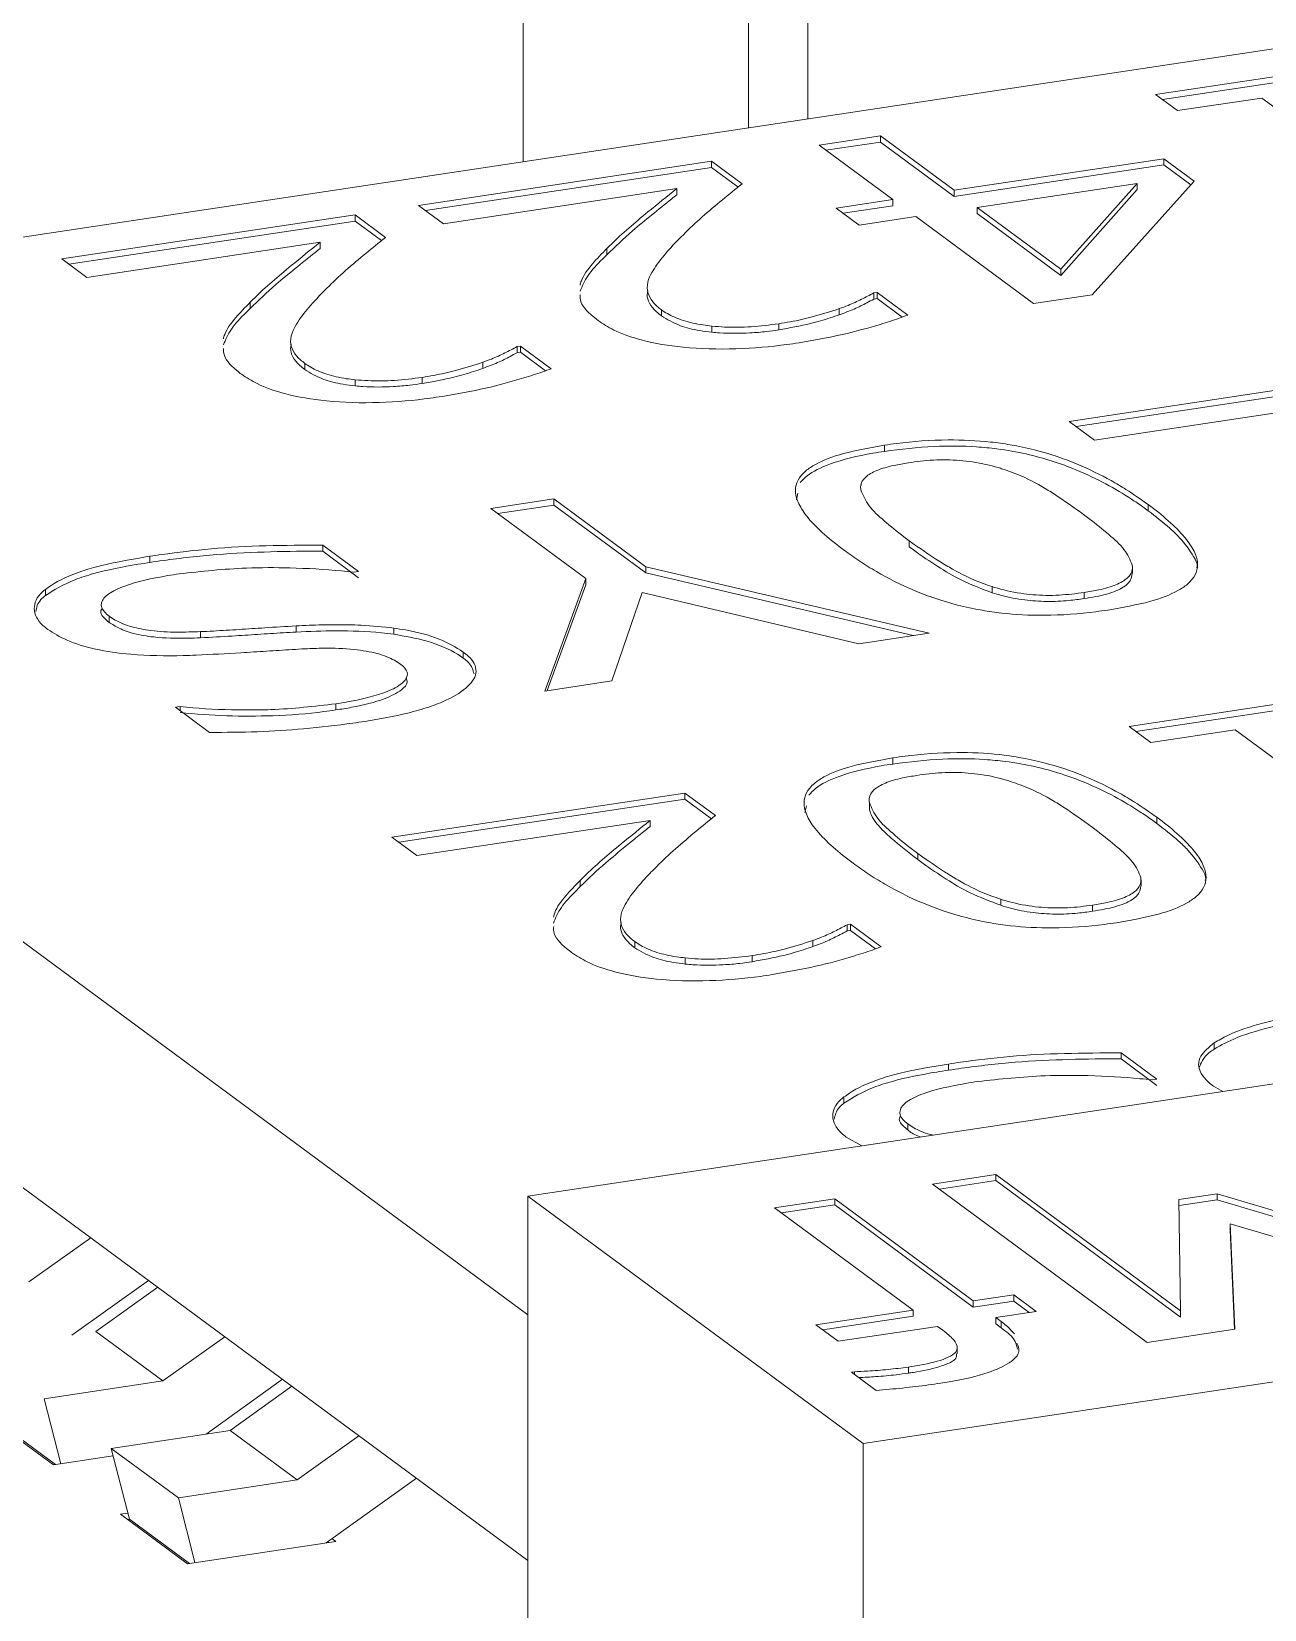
# Model space of a CAD drawing. Header units: millimetres. Extents: x 30 to 313, y 16 to 167.
# Drawn here: x 163.07 to 164.016, y 122.105 to 123.315 of the extents above; entities that cross this region are included whole.
import ezdxf

# ---------------------------------------------------------------- set-up
doc = ezdxf.new("R2010")
doc.units = ezdxf.units.MM

msp = doc.modelspace()

# ---------------------------------------------------------------- linework, layer by layer
at = {"color": 7, "linetype": 'Continuous', "lineweight": 15}
for p, q in [((163.4477, 123.4844), (163.4477, 123.2156)), ((162.8871, 123.1313), (164.734, 123.4092)), ((163.6661, 123.3636), (163.6661, 123.2485)), ((163.6205, 123.2416), (163.6205, 123.3567)), ((163.9328, 123.2672), (164.1107, 123.294)), ((164.1107, 123.2893), (163.9381, 123.2633)), ((163.9496, 123.2548), (163.9328, 123.2672)), ((164.0143, 123.2645), (163.9496, 123.2548)), ((164.1626, 123.155), (164.0143, 123.2645)), ((163.6746, 123.2284), (163.7216, 123.2354)), ((163.7311, 123.1866), (163.6746, 123.2284)), ((163.7216, 123.2307), (163.6799, 123.2244)), ((163.7216, 123.2354), (163.7781, 123.1937)), ((163.7216, 123.2307), (163.7216, 123.2354)), ((163.7781, 123.189), (163.7216, 123.2307)), ((163.3673, 123.1821), (163.5922, 123.216)), ((163.5922, 123.216), (163.6155, 123.1987)), ((163.5922, 123.2112), (163.5922, 123.216)), ((163.7781, 123.1937), (163.9391, 123.2179)), ((163.9391, 123.2132), (163.7781, 123.189)), ((163.9391, 123.2179), (163.9623, 123.2008)), ((163.9391, 123.2132), (163.9391, 123.2179)), ((163.9598, 123.1979), (163.9391, 123.2132)), ((163.5922, 123.2112), (163.3726, 123.1782)), ((163.6124, 123.1963), (163.5922, 123.2112)), ((163.9623, 123.2008), (163.8841, 123.1136)), ((163.5654, 123.195), (163.3864, 123.168)), ((163.5654, 123.1903), (163.5654, 123.195)), ((163.7781, 123.189), (163.7781, 123.1937)), ((163.7958, 123.1806), (163.9185, 123.199)), ((163.9185, 123.199), (163.8601, 123.1331)), ((163.8601, 123.1284), (163.9185, 123.1943)), ((163.9185, 123.1943), (163.9185, 123.199)), ((163.3864, 123.168), (163.3673, 123.1821)), ((163.6877, 123.1801), (163.7311, 123.1866)), ((163.7054, 123.167), (163.6877, 123.1801)), ((163.7311, 123.1819), (163.693, 123.1762)), ((163.7311, 123.1819), (163.7311, 123.1866)), ((163.8601, 123.1331), (163.7958, 123.1806)), ((163.7958, 123.1806), (163.7958, 123.1759)), ((163.0937, 123.141), (163.3186, 123.1748)), ((163.3186, 123.1701), (163.099, 123.137)), ((163.3186, 123.1748), (163.3419, 123.1576)), ((163.3186, 123.1701), (163.3186, 123.1748)), ((163.3389, 123.1551), (163.3186, 123.1701)), ((163.7489, 123.1735), (163.7054, 123.167)), ((163.8392, 123.1068), (163.7489, 123.1735)), ((163.7958, 123.1759), (163.8601, 123.1284)), ((163.2919, 123.1538), (163.1128, 123.1269)), ((163.2919, 123.1491), (163.2919, 123.1538)), ((163.1128, 123.1269), (163.0937, 123.141)), ((163.5118, 123.1443), (163.5118, 123.149)), ((163.8601, 123.1331), (163.8601, 123.1284)), ((163.2382, 123.1031), (163.2382, 123.1078)), ((163.7165, 123.1149), (163.7192, 123.1153)), ((163.7165, 123.1102), (163.7165, 123.1149)), ((163.7192, 123.1106), (163.7165, 123.1102)), ((163.7192, 123.1153), (163.7426, 123.098)), ((163.7192, 123.1106), (163.7192, 123.1153)), ((163.7384, 123.0964), (163.7192, 123.1106)), ((163.8841, 123.1136), (163.8392, 123.1068)), ((163.5537, 123.0973), (163.5537, 123.1021)), ((163.6901, 123.0982), (163.6901, 123.1029)), ((163.5923, 123.0848), (163.5923, 123.0895)), ((163.6436, 123.0866), (163.6436, 123.0913)), ((163.4429, 123.0738), (163.4456, 123.0742)), ((163.4429, 123.0691), (163.4429, 123.0738)), ((163.4456, 123.0695), (163.4429, 123.0691)), ((163.4456, 123.0742), (163.4691, 123.0568)), ((163.4456, 123.0695), (163.4456, 123.0742)), ((163.4648, 123.0553), (163.4456, 123.0695)), ((163.2801, 123.0562), (163.2801, 123.0609)), ((163.4166, 123.057), (163.4166, 123.0617)), ((163.3188, 123.0436), (163.3188, 123.0483)), ((163.3701, 123.0454), (163.3701, 123.0501)), ((163.8665, 123.0164), (164.0778, 123.0482)), ((164.0778, 123.0435), (163.8718, 123.0125)), ((164.0488, 123.0265), (163.886, 123.002)), ((163.886, 123.002), (163.8665, 123.0164)), ((163.7248, 122.9934), (163.7248, 122.9981)), ((163.6583, 122.9612), (163.6572, 122.9562)), ((163.7068, 122.968), (163.7068, 122.9674)), ((163.4228, 122.9496), (163.4712, 122.9569)), ((163.4956, 122.8958), (163.4228, 122.9496)), ((163.4712, 122.9522), (163.4281, 122.9457)), ((163.4712, 122.9569), (163.5418, 122.9048)), ((163.4712, 122.9522), (163.4712, 122.9569)), ((163.5418, 122.9001), (163.4712, 122.9522)), ((163.9271, 122.9478), (163.9271, 122.9525)), ((163.7438, 122.9248), (163.7438, 122.9201)), ((163.1613, 122.9082), (163.1613, 122.9129)), ((163.2938, 122.9214), (163.3213, 122.9011)), ((163.2938, 122.9167), (163.2938, 122.9214)), ((163.3213, 122.8964), (163.2938, 122.9167)), ((163.3213, 122.9011), (163.3177, 122.9006)), ((163.5418, 122.9048), (163.759, 122.8539)), ((163.5418, 122.9001), (163.5418, 122.9048)), ((163.7467, 122.8521), (163.5418, 122.9001)), ((163.915, 122.8999), (163.915, 122.9046)), ((163.0811, 122.8875), (163.0811, 122.8828)), ((163.4641, 122.8095), (163.4956, 122.8958)), ((163.4956, 122.8911), (163.466, 122.8098)), ((163.4956, 122.8911), (163.4956, 122.8958)), ((163.8073, 122.8849), (163.8073, 122.8896)), ((163.5389, 122.8852), (163.5156, 122.8173)), ((163.7052, 122.8458), (163.5389, 122.8852)), ((163.8779, 122.8851), (163.8779, 122.8804)), ((163.13, 122.8622), (163.13, 122.8669)), ((163.2001, 122.8503), (163.2001, 122.8551)), ((163.2735, 122.8547), (163.2735, 122.8595)), ((163.3483, 122.8531), (163.3483, 122.8578)), ((163.759, 122.8539), (163.7052, 122.8458)), ((163.4017, 122.8347), (163.4017, 122.8394)), ((163.5156, 122.8173), (163.4641, 122.8095)), ((163.9124, 122.7824), (164.0902, 122.8092)), ((164.0902, 122.8045), (163.9177, 122.7785)), ((163.1809, 122.797), (163.1845, 122.7976)), ((163.2071, 122.7777), (163.1809, 122.797)), ((163.1845, 122.7944), (163.1845, 122.7976)), ((163.304, 122.795), (163.304, 122.7997)), ((163.9292, 122.77), (163.9124, 122.7824)), ((163.9939, 122.7797), (163.9292, 122.77)), ((164.1422, 122.6702), (163.9939, 122.7797)), ((163.7313, 122.7535), (163.7313, 122.7583)), ((163.3469, 122.6973), (163.5717, 122.7312)), ((163.5717, 122.7312), (163.5951, 122.7139)), ((163.5717, 122.7264), (163.5717, 122.7312)), ((163.5717, 122.7264), (163.3522, 122.6934)), ((163.592, 122.7115), (163.5717, 122.7264)), ((163.6649, 122.7213), (163.6637, 122.7163)), ((163.7132, 122.7239), (163.7132, 122.7192)), ((163.7133, 122.7282), (163.7133, 122.7275)), ((163.545, 122.7102), (163.366, 122.6832)), ((163.545, 122.7055), (163.545, 122.7102)), ((163.9337, 122.7079), (163.9337, 122.7126)), ((163.366, 122.6832), (163.3469, 122.6973)), ((163.7503, 122.6849), (163.7503, 122.6802)), ((163.4914, 122.6595), (163.4914, 122.6642)), ((163.9216, 122.66), (163.9216, 122.6647)), ((163.8139, 122.6451), (163.8139, 122.6498)), ((163.8844, 122.6452), (163.8844, 122.6405)), ((163.4513, 122.3309), (163.0476, 122.629)), ((163.6961, 122.6301), (163.6987, 122.6305)), ((163.6961, 122.6254), (163.6961, 122.6301)), ((163.6987, 122.6258), (163.6961, 122.6254)), ((163.6987, 122.6305), (163.7222, 122.6132)), ((163.6987, 122.6258), (163.6987, 122.6305)), ((163.718, 122.6116), (163.6987, 122.6258)), ((163.4513, 122.4219), (164.7046, 122.6105)), ((163.5332, 122.6125), (163.5332, 122.6173)), ((163.6697, 122.6134), (163.6697, 122.6181)), ((163.5719, 122.6), (163.5719, 122.6047)), ((163.6232, 122.6018), (163.6232, 122.6065)), ((163.9777, 122.5348), (163.9777, 122.5395)), ((163.7739, 122.5186), (163.7739, 122.5233)), ((163.9063, 122.5319), (163.9338, 122.5116)), ((163.9063, 122.5272), (163.9063, 122.5319)), ((163.9338, 122.5069), (163.9063, 122.5272)), ((163.9338, 122.5116), (163.9303, 122.5111)), ((163.9844, 122.5022), (163.9771, 122.5064)), ((163.6937, 122.498), (163.6937, 122.4933)), ((163.7426, 122.4727), (163.7426, 122.4774)), ((163.7075, 122.4605), (163.6955, 122.4672)), ((163.4513, 122.1423), (163.0476, 122.4404)), ((163.7617, 122.4312), (163.8101, 122.4385)), ((163.8101, 122.4385), (163.9519, 122.3338)), ((163.8101, 122.4338), (163.8101, 122.4385)), ((163.9262, 122.3097), (163.7617, 122.4312)), ((163.8101, 122.4338), (163.767, 122.4273)), ((163.9519, 122.3291), (163.8101, 122.4338)), ((163.4513, 122.4219), (163.7085, 122.2321)), ((163.4513, 122.4219), (163.4513, 121.8327)), ((163.6405, 122.413), (163.6866, 122.4199)), ((163.6866, 122.4152), (163.6458, 122.4091)), ((163.6866, 122.4199), (163.7929, 122.3415)), ((163.6866, 122.4152), (163.6866, 122.4199)), ((163.7929, 122.3367), (163.6866, 122.4152)), ((164.9617, 122.4206), (163.7085, 122.2321)), ((163.9506, 122.4194), (163.9801, 122.4238)), ((163.9519, 122.3338), (163.9506, 122.4194)), ((163.9801, 122.4191), (163.9507, 122.4147)), ((163.9801, 122.4238), (164.1708, 122.3668)), ((163.9801, 122.4191), (163.9801, 122.4238)), ((164.1708, 122.3621), (163.9801, 122.4191)), ((163.7468, 122.3345), (163.6405, 122.413)), ((163.0685, 122.3561), (163.1159, 122.39)), ((164.1726, 122.3468), (163.99, 122.4007)), ((163.99, 122.4007), (163.9936, 122.3198)), ((163.99, 122.396), (163.99, 122.4007)), ((163.9934, 122.3198), (163.99, 122.396)), ((163.1602, 122.3573), (163.1014, 122.3153)), ((163.1674, 122.352), (163.1199, 122.3181)), ((163.7929, 122.3415), (163.8239, 122.3461)), ((163.7929, 122.3367), (163.7929, 122.3415)), ((163.8239, 122.3414), (163.7929, 122.3367)), ((163.8239, 122.3461), (163.8411, 122.3334)), ((163.8239, 122.3414), (163.8239, 122.3461)), ((163.8358, 122.3326), (163.8239, 122.3414)), ((163.6721, 122.3233), (163.7468, 122.3345)), ((163.7468, 122.3298), (163.6774, 122.3194)), ((163.7468, 122.3298), (163.7468, 122.3345)), ((163.8411, 122.3334), (163.8101, 122.3287)), ((163.9519, 122.3291), (163.9519, 122.3338)), ((163.1199, 122.3181), (163.1713, 122.2801)), ((163.6893, 122.3106), (163.6721, 122.3233)), ((163.7655, 122.322), (163.6893, 122.3106)), ((163.7696, 122.319), (163.7655, 122.322)), ((163.8101, 122.3287), (163.8142, 122.3257)), ((163.8101, 122.324), (163.8101, 122.3287)), ((163.8142, 122.321), (163.8101, 122.324)), ((163.8142, 122.321), (163.8142, 122.3257)), ((163.9936, 122.3198), (163.9262, 122.3097)), ((163.1713, 122.2801), (163.2188, 122.314)), ((163.7805, 122.3008), (163.7805, 122.3055)), ((163.263, 122.2814), (163.2043, 122.2394)), ((163.6994, 122.2868), (163.7017, 122.2872)), ((163.7184, 122.2727), (163.6994, 122.2868)), ((163.7017, 122.2851), (163.7017, 122.2872)), ((163.7431, 122.2861), (163.7431, 122.2908)), ((163.1713, 122.2801), (163.0802, 122.2664)), ((163.2702, 122.2761), (163.2228, 122.2421)), ((163.0802, 122.2664), (163.093, 122.2166)), ((163.0872, 122.2157), (163.0357, 122.2537)), ((163.0427, 122.25), (163.0888, 122.216)), ((163.1316, 122.2284), (163.2228, 122.2421)), ((163.2228, 122.2421), (163.2742, 122.2042)), ((163.2742, 122.2042), (163.3216, 122.2381)), ((163.1331, 122.2227), (163.0872, 122.2157)), ((163.1455, 122.1741), (163.1316, 122.2284)), ((163.1316, 122.2284), (163.1831, 122.1905)), ((163.7085, 121.6428), (163.7085, 122.2321)), ((163.2742, 122.2042), (163.1831, 122.1905)), ((163.3659, 122.2054), (163.2965, 122.1558)), ((163.1831, 122.1905), (163.1958, 122.1407)), ((163.1386, 122.1778), (163.1444, 122.1786)), ((163.19, 122.1398), (163.1386, 122.1778)), ((163.1455, 122.1741), (163.1439, 122.1738)), ((163.1455, 122.1741), (163.1917, 122.14)), ((163.3039, 122.1569), (163.19, 122.1398)), ((163.2986, 122.1561), (163.2978, 122.1568)), ((163.301, 122.1591), (163.3039, 122.1569))]:
    msp.add_line(p, q, dxfattribs=at)
for points, knots in [([(163.5118, 123.149), (163.5129, 123.15), (163.5181, 123.1553), (163.5284, 123.1647), (163.5455, 123.179), (163.558, 123.189), (163.5654, 123.195)], [0, 0, 0, 0, 0.067518, 0.337631, 0.607727, 1, 1, 1, 1]), ([(163.5654, 123.1903), (163.5641, 123.1892), (163.5577, 123.1841), (163.5464, 123.1749), (163.5289, 123.1607), (163.5182, 123.1504), (163.5118, 123.1443)], [0, 0, 0, 0, 0.067519, 0.337597, 0.607677, 1, 1, 1, 1]), ([(163.6155, 123.1987), (163.6142, 123.1977), (163.6079, 123.1926), (163.5962, 123.183), (163.5808, 123.1699), (163.5716, 123.1608), (163.5671, 123.1562)], [0, 0, 0, 0, 0.073307, 0.366539, 0.68311, 1, 1, 1, 1]), ([(163.2382, 123.1078), (163.2393, 123.1089), (163.2445, 123.1141), (163.2548, 123.1235), (163.2719, 123.1378), (163.2844, 123.1479), (163.2919, 123.1538)], [0, 0, 0, 0, 0.067518, 0.337631, 0.607727, 1, 1, 1, 1]), ([(163.3419, 123.1576), (163.3406, 123.1565), (163.3343, 123.1514), (163.3226, 123.1418), (163.3072, 123.1287), (163.2981, 123.1196), (163.2935, 123.1151)], [0, 0, 0, 0, 0.073307, 0.366539, 0.68311, 1, 1, 1, 1]), ([(163.5671, 123.1562), (163.566, 123.1552), (163.5609, 123.1499), (163.5543, 123.1424), (163.5481, 123.1338), (163.544, 123.1267), (163.5415, 123.1169), (163.5458, 123.1082), (163.5525, 123.1029), (163.5537, 123.1021)], [0, 0, 0, 0, 0.059935, 0.299739, 0.419631, 0.539556, 0.68854, 0.949197, 1, 1, 1, 1]), ([(163.2919, 123.1491), (163.2906, 123.1481), (163.2841, 123.143), (163.2728, 123.1337), (163.2553, 123.1195), (163.2446, 123.1092), (163.2382, 123.1031)], [0, 0, 0, 0, 0.067519, 0.337597, 0.607677, 1, 1, 1, 1]), ([(163.4912, 123.1209), (163.4915, 123.122), (163.4932, 123.1275), (163.5, 123.137), (163.508, 123.1451), (163.5118, 123.149)], [0, 0, 0, 0, 0.114975, 0.576317, 1, 1, 1, 1]), ([(163.5118, 123.1443), (163.5107, 123.1432), (163.5054, 123.1379), (163.4965, 123.1287), (163.4929, 123.1202), (163.4912, 123.1162)], [0, 0, 0, 0, 0.114948, 0.574946, 1, 1, 1, 1]), ([(163.5537, 123.0973), (163.5524, 123.0984), (163.5459, 123.1035), (163.5419, 123.1103), (163.5431, 123.1158), (163.5433, 123.1168)], [0, 0, 0, 0, 0.167356, 0.845484, 1, 1, 1, 1]), ([(163.2176, 123.0797), (163.2179, 123.0808), (163.2196, 123.0864), (163.2264, 123.0958), (163.2344, 123.1039), (163.2382, 123.1078)], [0, 0, 0, 0, 0.114975, 0.576317, 1, 1, 1, 1]), ([(163.2935, 123.1151), (163.2925, 123.114), (163.2874, 123.1087), (163.2808, 123.1012), (163.2745, 123.0926), (163.2705, 123.0855), (163.2679, 123.0757), (163.2722, 123.0671), (163.279, 123.0618), (163.2801, 123.0609)], [0, 0, 0, 0, 0.059935, 0.299739, 0.419631, 0.539556, 0.68854, 0.949197, 1, 1, 1, 1]), ([(163.5052, 123.0937), (163.5039, 123.0947), (163.4973, 123.0998), (163.4911, 123.1065), (163.4914, 123.1123), (163.4914, 123.1135)], [0, 0, 0, 0, 0.162871, 0.819327, 1, 1, 1, 1]), ([(163.6901, 123.1029), (163.6924, 123.1037), (163.6986, 123.106), (163.7073, 123.11), (163.7134, 123.1133), (163.7165, 123.1149)], [0, 0, 0, 0, 0.223388, 0.610462, 1, 1, 1, 1]), ([(163.7165, 123.1102), (163.7148, 123.1093), (163.71, 123.1067), (163.7018, 123.1025), (163.694, 123.0996), (163.6901, 123.0982)], [0, 0, 0, 0, 0.223308, 0.610067, 1, 1, 1, 1]), ([(163.2382, 123.1031), (163.2372, 123.102), (163.2318, 123.0968), (163.2229, 123.0875), (163.2193, 123.0791), (163.2176, 123.075)], [0, 0, 0, 0, 0.114948, 0.574946, 1, 1, 1, 1]), ([(163.6592, 123.0767), (163.6561, 123.0762), (163.6407, 123.074), (163.611, 123.0713), (163.5714, 123.0723), (163.5387, 123.0779), (163.5175, 123.0856), (163.5089, 123.0912), (163.5052, 123.0937)], [0, 0, 0, 0, 0.0546807, 0.2750977, 0.4977901, 0.6890314, 0.8650848, 1, 1, 1, 1]), ([(163.5537, 123.1021), (163.5551, 123.101), (163.5595, 123.098), (163.5695, 123.0937), (163.5821, 123.0907), (163.5901, 123.0898), (163.5923, 123.0895)], [0, 0, 0, 0, 0.1801489, 0.5432965, 0.8721438, 1, 1, 1, 1]), ([(163.5923, 123.0848), (163.5892, 123.0852), (163.5802, 123.0863), (163.5652, 123.0902), (163.558, 123.0947), (163.5537, 123.0973)], [0, 0, 0, 0, 0.181048, 0.514125, 1, 1, 1, 1]), ([(163.6436, 123.0913), (163.6466, 123.0918), (163.6557, 123.0932), (163.6718, 123.0969), (163.6834, 123.1007), (163.6901, 123.1029)], [0, 0, 0, 0, 0.171295, 0.514713, 1, 1, 1, 1]), ([(163.6901, 123.0982), (163.6878, 123.0974), (163.6808, 123.095), (163.6662, 123.0907), (163.652, 123.0881), (163.6436, 123.0866)], [0, 0, 0, 0, 0.1712698, 0.5141437, 1, 1, 1, 1]), ([(163.7426, 123.098), (163.7405, 123.0972), (163.7339, 123.0946), (163.7173, 123.0895), (163.6929, 123.0826), (163.6705, 123.0787), (163.6592, 123.0767)], [0, 0, 0, 0, 0.094544, 0.283687, 0.638211, 1, 1, 1, 1]), ([(163.5923, 123.0895), (163.5956, 123.0892), (163.6054, 123.0884), (163.6234, 123.0887), (163.6367, 123.0904), (163.6436, 123.0913)], [0, 0, 0, 0, 0.1909256, 0.5762153, 1, 1, 1, 1]), ([(163.6436, 123.0866), (163.6405, 123.0861), (163.6334, 123.0851), (163.6184, 123.0839), (163.6038, 123.0838), (163.5943, 123.0846), (163.5923, 123.0848)], [0, 0, 0, 0, 0.190507, 0.440716, 0.883493, 1, 1, 1, 1]), ([(163.2316, 123.0525), (163.2303, 123.0535), (163.2237, 123.0587), (163.2176, 123.0654), (163.2178, 123.0711), (163.2178, 123.0723)], [0, 0, 0, 0, 0.162871, 0.819327, 1, 1, 1, 1]), ([(163.2801, 123.0562), (163.2788, 123.0572), (163.2723, 123.0624), (163.2684, 123.0691), (163.2695, 123.0746), (163.2697, 123.0756)], [0, 0, 0, 0, 0.167356, 0.845484, 1, 1, 1, 1]), ([(163.4166, 123.0617), (163.4188, 123.0626), (163.425, 123.0648), (163.4337, 123.0689), (163.4399, 123.0721), (163.4429, 123.0738)], [0, 0, 0, 0, 0.2233875, 0.6104625, 1, 1, 1, 1]), ([(163.4429, 123.0691), (163.4412, 123.0681), (163.4364, 123.0655), (163.4282, 123.0614), (163.4204, 123.0585), (163.4166, 123.057)], [0, 0, 0, 0, 0.223308, 0.610067, 1, 1, 1, 1]), ([(163.2801, 123.0609), (163.2815, 123.0599), (163.2859, 123.0569), (163.2959, 123.0525), (163.3085, 123.0495), (163.3165, 123.0486), (163.3188, 123.0483)], [0, 0, 0, 0, 0.180149, 0.543296, 0.872144, 1, 1, 1, 1]), ([(163.3188, 123.0436), (163.3156, 123.044), (163.3067, 123.0451), (163.2917, 123.049), (163.2844, 123.0535), (163.2801, 123.0562)], [0, 0, 0, 0, 0.1810483, 0.5141247, 1, 1, 1, 1]), ([(163.3701, 123.0501), (163.3731, 123.0506), (163.3821, 123.0521), (163.3982, 123.0558), (163.4098, 123.0595), (163.4166, 123.0617)], [0, 0, 0, 0, 0.171295, 0.514713, 1, 1, 1, 1]), ([(163.4166, 123.057), (163.4142, 123.0562), (163.4072, 123.0538), (163.3926, 123.0495), (163.3784, 123.0469), (163.3701, 123.0454)], [0, 0, 0, 0, 0.17127, 0.514144, 1, 1, 1, 1]), ([(163.4691, 123.0568), (163.4669, 123.056), (163.4603, 123.0535), (163.4438, 123.0484), (163.4193, 123.0414), (163.3969, 123.0375), (163.3856, 123.0355)], [0, 0, 0, 0, 0.094544, 0.283687, 0.638211, 1, 1, 1, 1]), ([(163.3856, 123.0355), (163.3825, 123.0351), (163.3671, 123.0328), (163.3374, 123.0301), (163.2978, 123.0311), (163.2651, 123.0368), (163.2439, 123.0444), (163.2354, 123.0501), (163.2316, 123.0525)], [0, 0, 0, 0, 0.054681, 0.275098, 0.49779, 0.689031, 0.865085, 1, 1, 1, 1]), ([(163.3188, 123.0483), (163.322, 123.0481), (163.3318, 123.0473), (163.3498, 123.0475), (163.3631, 123.0492), (163.3701, 123.0501)], [0, 0, 0, 0, 0.190926, 0.576215, 1, 1, 1, 1]), ([(163.3701, 123.0454), (163.367, 123.045), (163.3598, 123.044), (163.3448, 123.0427), (163.3302, 123.0426), (163.3207, 123.0434), (163.3188, 123.0436)], [0, 0, 0, 0, 0.190507, 0.440716, 0.883493, 1, 1, 1, 1]), ([(163.6941, 122.9173), (163.6928, 122.9183), (163.686, 122.9234), (163.6748, 122.9327), (163.6639, 122.9445), (163.6578, 122.9548), (163.6553, 122.966), (163.6598, 122.9757), (163.6739, 122.9851), (163.6931, 122.9926), (163.7138, 122.9962), (163.7248, 122.9981)], [0, 0, 0, 0, 0.036162, 0.180883, 0.325687, 0.436575, 0.524364, 0.688707, 0.747944, 0.866308, 1, 1, 1, 1]), ([(163.7248, 122.9981), (163.7278, 122.9986), (163.7433, 123.0008), (163.771, 123.0029), (163.8012, 123.0014), (163.83, 122.9974), (163.8522, 122.9915), (163.8775, 122.9819), (163.8949, 122.9733), (163.9127, 122.9627), (163.9216, 122.9564), (163.9271, 122.9525)], [0, 0, 0, 0, 0.036202, 0.182752, 0.301594, 0.360358, 0.520212, 0.604767, 0.774118, 0.858572, 1, 1, 1, 1]), ([(163.9271, 122.9478), (163.9257, 122.9488), (163.9216, 122.9518), (163.9113, 122.9588), (163.8952, 122.9685), (163.8748, 122.9783), (163.8485, 122.9881), (163.8221, 122.9944), (163.7902, 122.9975), (163.76, 122.9978), (163.7373, 122.995), (163.7248, 122.9934)], [0, 0, 0, 0, 0.036198, 0.108601, 0.253503, 0.398541, 0.49598, 0.680049, 0.739128, 0.856444, 1, 1, 1, 1]), ([(163.7248, 122.9934), (163.7218, 122.9929), (163.7066, 122.9905), (163.6836, 122.985), (163.6666, 122.9764), (163.6618, 122.9712), (163.6602, 122.9694)], [0, 0, 0, 0, 0.100108, 0.505428, 0.836375, 1, 1, 1, 1]), ([(163.7066, 122.9638), (163.7065, 122.9649), (163.7062, 122.9682), (163.7091, 122.9735), (163.7182, 122.979), (163.7304, 122.9825), (163.7393, 122.984), (163.7431, 122.9846)], [0, 0, 0, 0, 0.128837, 0.388701, 0.613956, 0.838952, 1, 1, 1, 1]), ([(163.7431, 122.9846), (163.7461, 122.9851), (163.7555, 122.9864), (163.7725, 122.9873), (163.7938, 122.9855), (163.8075, 122.9824), (163.8143, 122.9802), (163.8155, 122.9798)], [0, 0, 0, 0, 0.1264813, 0.3822098, 0.639142, 0.9377316, 1, 1, 1, 1]), ([(163.8155, 122.9798), (163.8178, 122.979), (163.8294, 122.975), (163.8425, 122.9684), (163.8602, 122.9574), (163.8702, 122.9502), (163.8775, 122.945)], [0, 0, 0, 0, 0.0820591, 0.4120662, 0.576138, 1, 1, 1, 1]), ([(163.7438, 122.9248), (163.7424, 122.9258), (163.7356, 122.9309), (163.7248, 122.9397), (163.7117, 122.9516), (163.7083, 122.9597), (163.7066, 122.9638)], [0, 0, 0, 0, 0.081143, 0.40581, 0.700412, 1, 1, 1, 1]), ([(163.9271, 122.9525), (163.9285, 122.9515), (163.9353, 122.9464), (163.9464, 122.9371), (163.9574, 122.9253), (163.9636, 122.915), (163.9661, 122.9039), (163.9618, 122.8942), (163.9478, 122.8848), (163.9284, 122.8773), (163.9074, 122.8736), (163.8962, 122.8716)], [0, 0, 0, 0, 0.036105, 0.180597, 0.32517, 0.43528, 0.522462, 0.685396, 0.744614, 0.863034, 1, 1, 1, 1]), ([(163.9643, 122.9041), (163.9644, 122.9044), (163.9652, 122.9073), (163.9604, 122.9152), (163.9537, 122.925), (163.9415, 122.9367), (163.9328, 122.9434), (163.9271, 122.9478)], [0, 0, 0, 0, 0.024374, 0.189771, 0.521009, 0.686205, 1, 1, 1, 1]), ([(163.8775, 122.945), (163.8788, 122.944), (163.8857, 122.9389), (163.8965, 122.93), (163.9099, 122.9182), (163.9132, 122.9101), (163.9149, 122.9061)], [0, 0, 0, 0, 0.081164, 0.405905, 0.700355, 1, 1, 1, 1]), ([(163.8073, 122.8896), (163.805, 122.8904), (163.7933, 122.8944), (163.7802, 122.901), (163.7617, 122.912), (163.7513, 122.9194), (163.7438, 122.9248)], [0, 0, 0, 0, 0.080939, 0.406282, 0.568079, 1, 1, 1, 1]), ([(163.0811, 122.8875), (163.0825, 122.8885), (163.0895, 122.8936), (163.1036, 122.9001), (163.1297, 122.9076), (163.1485, 122.9108), (163.1613, 122.9129)], [0, 0, 0, 0, 0.088439, 0.445905, 0.623324, 1, 1, 1, 1]), ([(163.1613, 122.9129), (163.1644, 122.9133), (163.1796, 122.9156), (163.2088, 122.9191), (163.2506, 122.9213), (163.2793, 122.9214), (163.2938, 122.9214)], [0, 0, 0, 0, 0.073466, 0.367888, 0.680567, 1, 1, 1, 1]), ([(163.2938, 122.9167), (163.2904, 122.9167), (163.2738, 122.9168), (163.243, 122.9162), (163.2013, 122.9138), (163.1748, 122.9101), (163.1613, 122.9082)], [0, 0, 0, 0, 0.073471, 0.36774, 0.679238, 1, 1, 1, 1]), ([(163.8962, 122.8716), (163.8931, 122.8712), (163.8776, 122.8689), (163.8498, 122.8669), (163.8197, 122.8684), (163.7908, 122.8726), (163.7683, 122.8786), (163.7415, 122.8888), (163.7225, 122.8986), (163.7056, 122.9091), (163.6979, 122.9146), (163.6941, 122.9173)], [0, 0, 0, 0, 0.03627, 0.183165, 0.302151, 0.360975, 0.524212, 0.610973, 0.80373, 0.901745, 1, 1, 1, 1]), ([(163.7438, 122.9201), (163.7452, 122.919), (163.7521, 122.914), (163.7649, 122.9054), (163.783, 122.8942), (163.7992, 122.888), (163.8073, 122.8849)], [0, 0, 0, 0, 0.080889, 0.404539, 0.699633, 1, 1, 1, 1]), ([(163.1613, 122.9082), (163.1583, 122.9077), (163.1431, 122.9053), (163.1228, 122.9013), (163.0979, 122.8933), (163.0879, 122.8871), (163.0811, 122.8828)], [0, 0, 0, 0, 0.088426, 0.443903, 0.621349, 1, 1, 1, 1]), ([(163.1838, 122.8994), (163.1808, 122.899), (163.1656, 122.8966), (163.1449, 122.892), (163.1286, 122.8843), (163.1228, 122.8773), (163.1248, 122.8713), (163.1287, 122.868), (163.13, 122.8669)], [0, 0, 0, 0, 0.079844, 0.40272, 0.576495, 0.750936, 0.913185, 1, 1, 1, 1]), ([(163.3177, 122.9006), (163.3145, 122.901), (163.2986, 122.9027), (163.271, 122.9042), (163.2284, 122.9043), (163.2008, 122.9013), (163.1838, 122.8994)], [0, 0, 0, 0, 0.073213, 0.367563, 0.61015, 1, 1, 1, 1]), ([(163.9149, 122.9061), (163.915, 122.905), (163.9151, 122.9016), (163.9122, 122.8963), (163.9031, 122.8908), (163.8908, 122.8872), (163.8817, 122.8857), (163.8779, 122.8851)], [0, 0, 0, 0, 0.128029, 0.386118, 0.611399, 0.836494, 1, 1, 1, 1]), ([(163.8779, 122.8804), (163.8809, 122.8809), (163.89, 122.8823), (163.9033, 122.886), (163.9136, 122.8924), (163.9144, 122.8973), (163.9148, 122.8999)], [0, 0, 0, 0, 0.136043, 0.411119, 0.687681, 1, 1, 1, 1]), ([(163.083, 122.8568), (163.0817, 122.8578), (163.0753, 122.8628), (163.0706, 122.8727), (163.0747, 122.8822), (163.0804, 122.8869), (163.0811, 122.8875)], [0, 0, 0, 0, 0.105848, 0.519844, 0.934259, 1, 1, 1, 1]), ([(163.8779, 122.8851), (163.8748, 122.8847), (163.8655, 122.8834), (163.8486, 122.8824), (163.8274, 122.8843), (163.8145, 122.8874), (163.808, 122.8894), (163.8073, 122.8896)], [0, 0, 0, 0, 0.130272, 0.393828, 0.651749, 0.962782, 1, 1, 1, 1]), ([(163.0811, 122.8828), (163.0799, 122.8818), (163.0751, 122.8778), (163.0743, 122.8736), (163.0737, 122.8704)], [0, 0, 0, 0, 0.262916, 1, 1, 1, 1]), ([(163.8073, 122.8849), (163.8098, 122.8842), (163.8172, 122.8819), (163.8311, 122.8792), (163.8492, 122.8779), (163.8649, 122.8786), (163.8741, 122.8799), (163.8779, 122.8804)], [0, 0, 0, 0, 0.130076, 0.392394, 0.616007, 0.839465, 1, 1, 1, 1]), ([(163.13, 122.8622), (163.1288, 122.8632), (163.1251, 122.8663), (163.1226, 122.8701), (163.1244, 122.8725), (163.1246, 122.8728)], [0, 0, 0, 0, 0.307595, 0.92994, 1, 1, 1, 1]), ([(163.13, 122.8669), (163.1315, 122.8659), (163.1359, 122.8629), (163.146, 122.8587), (163.1628, 122.8554), (163.1814, 122.8544), (163.1942, 122.8549), (163.2001, 122.8551)], [0, 0, 0, 0, 0.117192, 0.35403, 0.550526, 0.789667, 1, 1, 1, 1]), ([(163.2001, 122.8503), (163.1968, 122.8502), (163.1849, 122.8497), (163.1668, 122.8502), (163.1487, 122.8533), (163.1373, 122.8574), (163.1324, 122.8607), (163.13, 122.8622)], [0, 0, 0, 0, 0.117149, 0.421605, 0.620102, 0.818079, 1, 1, 1, 1]), ([(163.1968, 122.837), (163.1935, 122.8369), (163.1768, 122.8363), (163.1496, 122.8367), (163.1186, 122.8412), (163.0966, 122.8481), (163.0875, 122.8539), (163.083, 122.8568)], [0, 0, 0, 0, 0.072097, 0.363452, 0.576826, 0.789979, 1, 1, 1, 1]), ([(163.2001, 122.8551), (163.2034, 122.8552), (163.2133, 122.8557), (163.2297, 122.8567), (163.2508, 122.8581), (163.2654, 122.859), (163.2735, 122.8595)], [0, 0, 0, 0, 0.134169, 0.402524, 0.670859, 1, 1, 1, 1]), ([(163.2735, 122.8547), (163.2702, 122.8545), (163.2604, 122.854), (163.244, 122.853), (163.2229, 122.8515), (163.2082, 122.8508), (163.2001, 122.8503)], [0, 0, 0, 0, 0.134168, 0.402505, 0.67084, 1, 1, 1, 1]), ([(163.2735, 122.8595), (163.2768, 122.8596), (163.2867, 122.8601), (163.3033, 122.8605), (163.3255, 122.8603), (163.3401, 122.8587), (163.3483, 122.8578)], [0, 0, 0, 0, 0.131805, 0.395687, 0.659894, 1, 1, 1, 1]), ([(163.3483, 122.8531), (163.3452, 122.8535), (163.3311, 122.8552), (163.3054, 122.8561), (163.2836, 122.8552), (163.2735, 122.8547)], [0, 0, 0, 0, 0.132065, 0.596528, 1, 1, 1, 1]), ([(163.3483, 122.8578), (163.3513, 122.8573), (163.3641, 122.8554), (163.3851, 122.8497), (163.3959, 122.843), (163.4017, 122.8394)], [0, 0, 0, 0, 0.127709, 0.537298, 1, 1, 1, 1]), ([(163.4017, 122.8347), (163.4003, 122.8357), (163.3932, 122.8406), (163.3771, 122.8479), (163.3568, 122.8516), (163.3483, 122.8531)], [0, 0, 0, 0, 0.1276973, 0.6319813, 1, 1, 1, 1]), ([(163.2803, 122.8419), (163.277, 122.8417), (163.2671, 122.8411), (163.2507, 122.8401), (163.2263, 122.8385), (163.2083, 122.8376), (163.1968, 122.837)], [0, 0, 0, 0, 0.118097, 0.354293, 0.590485, 1, 1, 1, 1]), ([(163.3534, 122.8301), (163.352, 122.8311), (163.3475, 122.8341), (163.3366, 122.8386), (163.3171, 122.8419), (163.2975, 122.8426), (163.285, 122.8421), (163.2803, 122.8419)], [0, 0, 0, 0, 0.113437, 0.342819, 0.572874, 0.837029, 1, 1, 1, 1]), ([(163.4017, 122.8394), (163.403, 122.8384), (163.4089, 122.8337), (163.4126, 122.8266), (163.4102, 122.8187), (163.404, 122.8112), (163.3924, 122.8037), (163.3756, 122.7971), (163.3552, 122.7912), (163.3375, 122.7881), (163.3262, 122.7862)], [0, 0, 0, 0, 0.0508482, 0.2315271, 0.3209126, 0.4102384, 0.5900311, 0.6981975, 0.8063076, 1, 1, 1, 1]), ([(163.304, 122.7997), (163.307, 122.8001), (163.3216, 122.8025), (163.3409, 122.8073), (163.3556, 122.8151), (163.3601, 122.822), (163.3573, 122.8271), (163.3541, 122.8296), (163.3534, 122.8301)], [0, 0, 0, 0, 0.086394, 0.41996, 0.605685, 0.792939, 0.952611, 1, 1, 1, 1]), ([(163.4099, 122.8226), (163.4091, 122.8256), (163.4081, 122.8298), (163.4031, 122.8336), (163.4017, 122.8347)], [0, 0, 0, 0, 0.725815, 1, 1, 1, 1]), ([(163.3577, 122.8194), (163.3581, 122.8183), (163.3595, 122.8153), (163.3541, 122.8096), (163.3406, 122.8026), (163.3216, 122.7978), (163.308, 122.7956), (163.304, 122.795)], [0, 0, 0, 0, 0.099534, 0.282759, 0.533598, 0.862053, 1, 1, 1, 1]), ([(163.1845, 122.7976), (163.1877, 122.7973), (163.2037, 122.7956), (163.2273, 122.7949), (163.2648, 122.7951), (163.2875, 122.7978), (163.304, 122.7997)], [0, 0, 0, 0, 0.082074, 0.412578, 0.576814, 1, 1, 1, 1]), ([(163.304, 122.795), (163.3009, 122.7945), (163.2855, 122.7923), (163.2573, 122.7902), (163.2197, 122.7901), (163.1963, 122.7919), (163.1845, 122.7929)], [0, 0, 0, 0, 0.081993, 0.4126, 0.700626, 1, 1, 1, 1]), ([(163.3262, 122.7862), (163.3231, 122.7857), (163.3078, 122.7835), (163.2806, 122.7804), (163.2436, 122.7779), (163.2193, 122.7778), (163.2071, 122.7777)], [0, 0, 0, 0, 0.081481, 0.408078, 0.70099, 1, 1, 1, 1]), ([(163.7007, 122.6774), (163.6993, 122.6784), (163.6925, 122.6835), (163.6814, 122.6928), (163.6704, 122.7046), (163.6643, 122.715), (163.6619, 122.7261), (163.6663, 122.7358), (163.6804, 122.7453), (163.6997, 122.7527), (163.7204, 122.7563), (163.7313, 122.7583)], [0, 0, 0, 0, 0.036162, 0.180883, 0.325687, 0.436575, 0.524364, 0.688707, 0.747944, 0.866308, 1, 1, 1, 1]), ([(163.7313, 122.7535), (163.7283, 122.7531), (163.7131, 122.7507), (163.6901, 122.7451), (163.6731, 122.7366), (163.6683, 122.7313), (163.6668, 122.7295)], [0, 0, 0, 0, 0.100108, 0.505428, 0.836375, 1, 1, 1, 1]), ([(163.7313, 122.7583), (163.7344, 122.7587), (163.7499, 122.7609), (163.7776, 122.763), (163.8078, 122.7616), (163.8365, 122.7575), (163.8588, 122.7516), (163.884, 122.7421), (163.9014, 122.7334), (163.9193, 122.7228), (163.9281, 122.7165), (163.9337, 122.7126)], [0, 0, 0, 0, 0.036202, 0.182752, 0.301594, 0.360358, 0.520212, 0.604767, 0.774118, 0.858572, 1, 1, 1, 1]), ([(163.9337, 122.7079), (163.9323, 122.7089), (163.9281, 122.7119), (163.9179, 122.7189), (163.9017, 122.7287), (163.8813, 122.7385), (163.8551, 122.7482), (163.8287, 122.7545), (163.7967, 122.7576), (163.7665, 122.7579), (163.7438, 122.7551), (163.7313, 122.7535)], [0, 0, 0, 0, 0.036198, 0.108601, 0.253503, 0.398541, 0.49598, 0.680049, 0.739128, 0.856444, 1, 1, 1, 1]), ([(163.7132, 122.7239), (163.7131, 122.725), (163.7128, 122.7283), (163.7156, 122.7337), (163.7247, 122.7391), (163.7369, 122.7427), (163.7459, 122.7441), (163.7496, 122.7448)], [0, 0, 0, 0, 0.128837, 0.388701, 0.613956, 0.838952, 1, 1, 1, 1]), ([(163.7496, 122.7448), (163.7527, 122.7452), (163.762, 122.7465), (163.7791, 122.7475), (163.8003, 122.7457), (163.814, 122.7425), (163.8208, 122.7403), (163.822, 122.7399)], [0, 0, 0, 0, 0.126481, 0.38221, 0.639142, 0.937732, 1, 1, 1, 1]), ([(163.822, 122.7399), (163.8243, 122.7391), (163.836, 122.7351), (163.8491, 122.7285), (163.8667, 122.7176), (163.8768, 122.7103), (163.884, 122.7051)], [0, 0, 0, 0, 0.0820591, 0.4120662, 0.576138, 1, 1, 1, 1]), ([(163.7503, 122.6849), (163.749, 122.6859), (163.7421, 122.691), (163.7313, 122.6999), (163.7183, 122.7117), (163.7149, 122.7198), (163.7132, 122.7239)], [0, 0, 0, 0, 0.081143, 0.40581, 0.700412, 1, 1, 1, 1]), ([(163.7132, 122.7192), (163.7134, 122.7181), (163.7147, 122.7125), (163.721, 122.7049), (163.7335, 122.693), (163.7432, 122.6856), (163.7503, 122.6802)], [0, 0, 0, 0, 0.081199, 0.407532, 0.569832, 1, 1, 1, 1]), ([(163.4914, 122.6642), (163.4924, 122.6652), (163.4977, 122.6705), (163.5079, 122.6799), (163.5251, 122.6942), (163.5376, 122.7042), (163.545, 122.7102)], [0, 0, 0, 0, 0.067518, 0.337631, 0.607727, 1, 1, 1, 1]), ([(163.545, 122.7055), (163.5437, 122.7044), (163.5373, 122.6993), (163.5259, 122.6901), (163.5085, 122.6759), (163.4977, 122.6656), (163.4914, 122.6595)], [0, 0, 0, 0, 0.067519, 0.337597, 0.607677, 1, 1, 1, 1]), ([(163.5951, 122.7139), (163.5938, 122.7129), (163.5874, 122.7078), (163.5758, 122.6982), (163.5604, 122.6851), (163.5512, 122.676), (163.5466, 122.6714)], [0, 0, 0, 0, 0.073307, 0.366539, 0.68311, 1, 1, 1, 1]), ([(163.884, 122.7051), (163.8854, 122.7041), (163.8922, 122.699), (163.903, 122.6902), (163.9164, 122.6783), (163.9198, 122.6703), (163.9215, 122.6662)], [0, 0, 0, 0, 0.081164, 0.405905, 0.700355, 1, 1, 1, 1]), ([(163.9337, 122.7126), (163.935, 122.7116), (163.9418, 122.7065), (163.953, 122.6972), (163.964, 122.6855), (163.9701, 122.6751), (163.9727, 122.6641), (163.9683, 122.6544), (163.9543, 122.6449), (163.935, 122.6374), (163.914, 122.6337), (163.9027, 122.6317)], [0, 0, 0, 0, 0.036105, 0.180597, 0.32517, 0.43528, 0.522462, 0.685396, 0.744614, 0.863034, 1, 1, 1, 1]), ([(163.9709, 122.6642), (163.971, 122.6646), (163.9718, 122.6674), (163.967, 122.6753), (163.9603, 122.6851), (163.948, 122.6968), (163.9393, 122.7035), (163.9337, 122.7079)], [0, 0, 0, 0, 0.024374, 0.189771, 0.521009, 0.686205, 1, 1, 1, 1]), ([(163.8139, 122.6498), (163.8116, 122.6506), (163.7998, 122.6545), (163.7868, 122.6611), (163.7682, 122.6721), (163.7579, 122.6795), (163.7503, 122.6849)], [0, 0, 0, 0, 0.080939, 0.406282, 0.568079, 1, 1, 1, 1]), ([(163.7503, 122.6802), (163.7517, 122.6792), (163.7586, 122.6741), (163.7714, 122.6655), (163.7896, 122.6544), (163.8057, 122.6482), (163.8139, 122.6451)], [0, 0, 0, 0, 0.080889, 0.404539, 0.699633, 1, 1, 1, 1]), ([(163.5466, 122.6714), (163.5456, 122.6704), (163.5405, 122.6651), (163.5339, 122.6576), (163.5277, 122.649), (163.5236, 122.6419), (163.521, 122.6321), (163.5253, 122.6234), (163.5321, 122.6181), (163.5332, 122.6173)], [0, 0, 0, 0, 0.059935, 0.299739, 0.419631, 0.539556, 0.68854, 0.949197, 1, 1, 1, 1]), ([(163.9027, 122.6317), (163.8996, 122.6313), (163.8842, 122.6291), (163.8564, 122.627), (163.8263, 122.6285), (163.7974, 122.6327), (163.7748, 122.6388), (163.748, 122.649), (163.729, 122.6587), (163.7121, 122.6692), (163.7045, 122.6747), (163.7007, 122.6774)], [0, 0, 0, 0, 0.03627, 0.183165, 0.302151, 0.360975, 0.524212, 0.610973, 0.80373, 0.901745, 1, 1, 1, 1]), ([(163.4708, 122.6361), (163.4711, 122.6372), (163.4727, 122.6427), (163.4796, 122.6522), (163.4875, 122.6603), (163.4914, 122.6642)], [0, 0, 0, 0, 0.114975, 0.5763168, 1, 1, 1, 1]), ([(163.4914, 122.6595), (163.4903, 122.6584), (163.485, 122.6531), (163.4761, 122.6439), (163.4725, 122.6354), (163.4708, 122.6314)], [0, 0, 0, 0, 0.114948, 0.574946, 1, 1, 1, 1]), ([(163.9215, 122.6662), (163.9215, 122.6651), (163.9217, 122.6617), (163.9188, 122.6564), (163.9097, 122.6509), (163.8973, 122.6474), (163.8883, 122.6458), (163.8844, 122.6452)], [0, 0, 0, 0, 0.128029, 0.386118, 0.611399, 0.836494, 1, 1, 1, 1]), ([(163.8844, 122.6405), (163.8874, 122.641), (163.8965, 122.6425), (163.9098, 122.6461), (163.9202, 122.6525), (163.921, 122.6574), (163.9214, 122.66)], [0, 0, 0, 0, 0.136043, 0.411119, 0.687681, 1, 1, 1, 1]), ([(163.8844, 122.6452), (163.8814, 122.6448), (163.872, 122.6435), (163.8551, 122.6426), (163.834, 122.6444), (163.8211, 122.6475), (163.8146, 122.6495), (163.8139, 122.6498)], [0, 0, 0, 0, 0.130272, 0.393828, 0.651749, 0.962782, 1, 1, 1, 1]), ([(163.8139, 122.6451), (163.8164, 122.6443), (163.8238, 122.642), (163.8376, 122.6393), (163.8557, 122.638), (163.8715, 122.6387), (163.8806, 122.64), (163.8844, 122.6405)], [0, 0, 0, 0, 0.130076, 0.392394, 0.616007, 0.839465, 1, 1, 1, 1]), ([(163.5332, 122.6125), (163.5319, 122.6136), (163.5254, 122.6187), (163.5215, 122.6255), (163.5226, 122.631), (163.5228, 122.632)], [0, 0, 0, 0, 0.167356, 0.845484, 1, 1, 1, 1]), ([(163.4848, 122.6089), (163.4835, 122.6099), (163.4769, 122.615), (163.4707, 122.6217), (163.4709, 122.6275), (163.471, 122.6287)], [0, 0, 0, 0, 0.162871, 0.819327, 1, 1, 1, 1]), ([(163.6697, 122.6181), (163.672, 122.6189), (163.6782, 122.6212), (163.6869, 122.6252), (163.693, 122.6285), (163.6961, 122.6301)], [0, 0, 0, 0, 0.223388, 0.610462, 1, 1, 1, 1]), ([(163.6961, 122.6254), (163.6943, 122.6245), (163.6895, 122.6219), (163.6813, 122.6177), (163.6736, 122.6148), (163.6697, 122.6134)], [0, 0, 0, 0, 0.223308, 0.610067, 1, 1, 1, 1]), ([(163.6387, 122.5919), (163.6357, 122.5914), (163.6203, 122.5892), (163.5906, 122.5865), (163.551, 122.5875), (163.5183, 122.5931), (163.4971, 122.6008), (163.4885, 122.6064), (163.4848, 122.6089)], [0, 0, 0, 0, 0.0546807, 0.2750977, 0.4977901, 0.6890314, 0.8650848, 1, 1, 1, 1]), ([(163.5332, 122.6173), (163.5347, 122.6163), (163.5391, 122.6132), (163.549, 122.6089), (163.5617, 122.6059), (163.5697, 122.605), (163.5719, 122.6047)], [0, 0, 0, 0, 0.180149, 0.543296, 0.872144, 1, 1, 1, 1]), ([(163.5719, 122.6), (163.5688, 122.6004), (163.5598, 122.6015), (163.5448, 122.6054), (163.5375, 122.6099), (163.5332, 122.6125)], [0, 0, 0, 0, 0.181048, 0.514125, 1, 1, 1, 1]), ([(163.6232, 122.6065), (163.6262, 122.607), (163.6352, 122.6084), (163.6514, 122.6121), (163.6629, 122.6159), (163.6697, 122.6181)], [0, 0, 0, 0, 0.171295, 0.5147132, 1, 1, 1, 1]), ([(163.6697, 122.6134), (163.6674, 122.6126), (163.6604, 122.6102), (163.6457, 122.6059), (163.6315, 122.6033), (163.6232, 122.6018)], [0, 0, 0, 0, 0.17127, 0.514144, 1, 1, 1, 1]), ([(163.7222, 122.6132), (163.72, 122.6124), (163.7134, 122.6099), (163.6969, 122.6048), (163.6725, 122.5978), (163.65, 122.5939), (163.6387, 122.5919)], [0, 0, 0, 0, 0.094544, 0.283687, 0.638211, 1, 1, 1, 1]), ([(163.5719, 122.6047), (163.5752, 122.6044), (163.585, 122.6036), (163.6029, 122.6039), (163.6162, 122.6056), (163.6232, 122.6065)], [0, 0, 0, 0, 0.190926, 0.576215, 1, 1, 1, 1]), ([(163.6232, 122.6018), (163.6201, 122.6013), (163.613, 122.6003), (163.5979, 122.5991), (163.5834, 122.599), (163.5739, 122.5998), (163.5719, 122.6)], [0, 0, 0, 0, 0.190507, 0.440716, 0.883493, 1, 1, 1, 1]), ([(163.9777, 122.5395), (163.9794, 122.5405), (163.9875, 122.5454), (164.0027, 122.5516), (164.0322, 122.5592), (164.0538, 122.5627), (164.0693, 122.5652)], [0, 0, 0, 0, 0.0821027, 0.4135026, 0.5780464, 1, 1, 1, 1]), ([(164.0693, 122.5605), (164.0663, 122.56), (164.0511, 122.5577), (164.0245, 122.5529), (163.9956, 122.5447), (163.9832, 122.5378), (163.9777, 122.5348)], [0, 0, 0, 0, 0.082078, 0.411059, 0.742338, 1, 1, 1, 1]), ([(163.9771, 122.5064), (163.9758, 122.5074), (163.9692, 122.5126), (163.9646, 122.5205), (163.9671, 122.5308), (163.9737, 122.5362), (163.9777, 122.5395)], [0, 0, 0, 0, 0.097406, 0.492392, 0.687865, 1, 1, 1, 1]), ([(163.6937, 122.498), (163.6951, 122.499), (163.702, 122.5041), (163.7161, 122.5106), (163.7422, 122.5181), (163.7611, 122.5212), (163.7739, 122.5233)], [0, 0, 0, 0, 0.0884386, 0.4459046, 0.6233239, 1, 1, 1, 1]), ([(163.7739, 122.5233), (163.7769, 122.5238), (163.7922, 122.526), (163.8213, 122.5296), (163.8631, 122.5317), (163.8918, 122.5318), (163.9063, 122.5319)], [0, 0, 0, 0, 0.073466, 0.367888, 0.680567, 1, 1, 1, 1]), ([(163.9063, 122.5272), (163.903, 122.5272), (163.8863, 122.5273), (163.8555, 122.5267), (163.8138, 122.5242), (163.7873, 122.5205), (163.7739, 122.5186)], [0, 0, 0, 0, 0.073471, 0.36774, 0.679238, 1, 1, 1, 1]), ([(163.9777, 122.5348), (163.9763, 122.5338), (163.9696, 122.5292), (163.9676, 122.5241), (163.966, 122.5201)], [0, 0, 0, 0, 0.218296, 1, 1, 1, 1]), ([(163.7739, 122.5186), (163.7708, 122.5181), (163.7557, 122.5158), (163.7354, 122.5117), (163.7104, 122.5037), (163.7005, 122.4975), (163.6937, 122.4933)], [0, 0, 0, 0, 0.088426, 0.443903, 0.621349, 1, 1, 1, 1]), ([(163.9303, 122.5111), (163.9271, 122.5114), (163.9112, 122.5131), (163.8836, 122.5147), (163.841, 122.5147), (163.8134, 122.5117), (163.7964, 122.5099)], [0, 0, 0, 0, 0.073213, 0.367563, 0.61015, 1, 1, 1, 1]), ([(163.7964, 122.5099), (163.7933, 122.5094), (163.7781, 122.507), (163.7575, 122.5025), (163.7411, 122.4947), (163.7354, 122.4877), (163.7373, 122.4817), (163.7412, 122.4785), (163.7426, 122.4774)], [0, 0, 0, 0, 0.079844, 0.40272, 0.576495, 0.750936, 0.913185, 1, 1, 1, 1]), ([(163.6955, 122.4672), (163.6942, 122.4682), (163.6879, 122.4733), (163.6831, 122.4832), (163.6872, 122.4927), (163.6929, 122.4973), (163.6937, 122.498)], [0, 0, 0, 0, 0.105848, 0.519844, 0.934259, 1, 1, 1, 1]), ([(163.6937, 122.4933), (163.6924, 122.4922), (163.6877, 122.4883), (163.6869, 122.484), (163.6863, 122.4809)], [0, 0, 0, 0, 0.262916, 1, 1, 1, 1]), ([(163.7426, 122.4727), (163.7414, 122.4737), (163.7377, 122.4768), (163.7351, 122.4805), (163.7369, 122.483), (163.7371, 122.4832)], [0, 0, 0, 0, 0.307595, 0.92994, 1, 1, 1, 1]), ([(163.7426, 122.4774), (163.7441, 122.4764), (163.7486, 122.4734), (163.755, 122.4702), (163.7617, 122.4689), (163.7625, 122.4688)], [0, 0, 0, 0, 0.303988, 0.918328, 1, 1, 1, 1]), ([(163.7527, 122.4673), (163.7518, 122.4676), (163.7473, 122.4691), (163.7447, 122.471), (163.7426, 122.4727)], [0, 0, 0, 0, 0.184877, 1, 1, 1, 1]), ([(163.7431, 122.2908), (163.7461, 122.2913), (163.7566, 122.293), (163.7699, 122.2961), (163.779, 122.301), (163.7815, 122.306), (163.7781, 122.3122), (163.7726, 122.3166), (163.7696, 122.319)], [0, 0, 0, 0, 0.0968611, 0.3406302, 0.4613397, 0.5826772, 0.7780563, 1, 1, 1, 1]), ([(163.8142, 122.3257), (163.8156, 122.3247), (163.8196, 122.3216), (163.8225, 122.3184), (163.8244, 122.3163)], [0, 0, 0, 0, 0.333035, 1, 1, 1, 1]), ([(163.8268, 122.3044), (163.8262, 122.3071), (163.8249, 122.3129), (163.8179, 122.3182), (163.8142, 122.321)], [0, 0, 0, 0, 0.470609, 1, 1, 1, 1]), ([(163.8263, 122.3091), (163.8272, 122.307), (163.8296, 122.3019), (163.8215, 122.2938), (163.8036, 122.2854), (163.7833, 122.2808), (163.77, 122.2787), (163.7677, 122.2784)], [0, 0, 0, 0, 0.160995, 0.393687, 0.626525, 0.936509, 1, 1, 1, 1]), ([(163.78, 122.3008), (163.7801, 122.3001), (163.7804, 122.298), (163.7764, 122.2945), (163.7656, 122.2902), (163.753, 122.2876), (163.7444, 122.2863), (163.7431, 122.2861)], [0, 0, 0, 0, 0.108285, 0.297573, 0.532359, 0.92979, 1, 1, 1, 1]), ([(163.7017, 122.2872), (163.705, 122.2873), (163.7138, 122.2877), (163.7277, 122.2888), (163.7379, 122.2901), (163.7431, 122.2908)], [0, 0, 0, 0, 0.23389, 0.614797, 1, 1, 1, 1]), ([(163.7431, 122.2861), (163.74, 122.2857), (163.7318, 122.2846), (163.7191, 122.2834), (163.7094, 122.2829), (163.705, 122.2827)], [0, 0, 0, 0, 0.253209, 0.666301, 1, 1, 1, 1]), ([(163.7677, 122.2784), (163.7647, 122.2779), (163.7552, 122.2766), (163.7388, 122.2746), (163.7252, 122.2734), (163.7184, 122.2727)], [0, 0, 0, 0, 0.191802, 0.594969, 1, 1, 1, 1])]:
    msp.add_open_spline(points, degree=3, knots=knots, dxfattribs=at)

doc.saveas('drawing.dxf')
